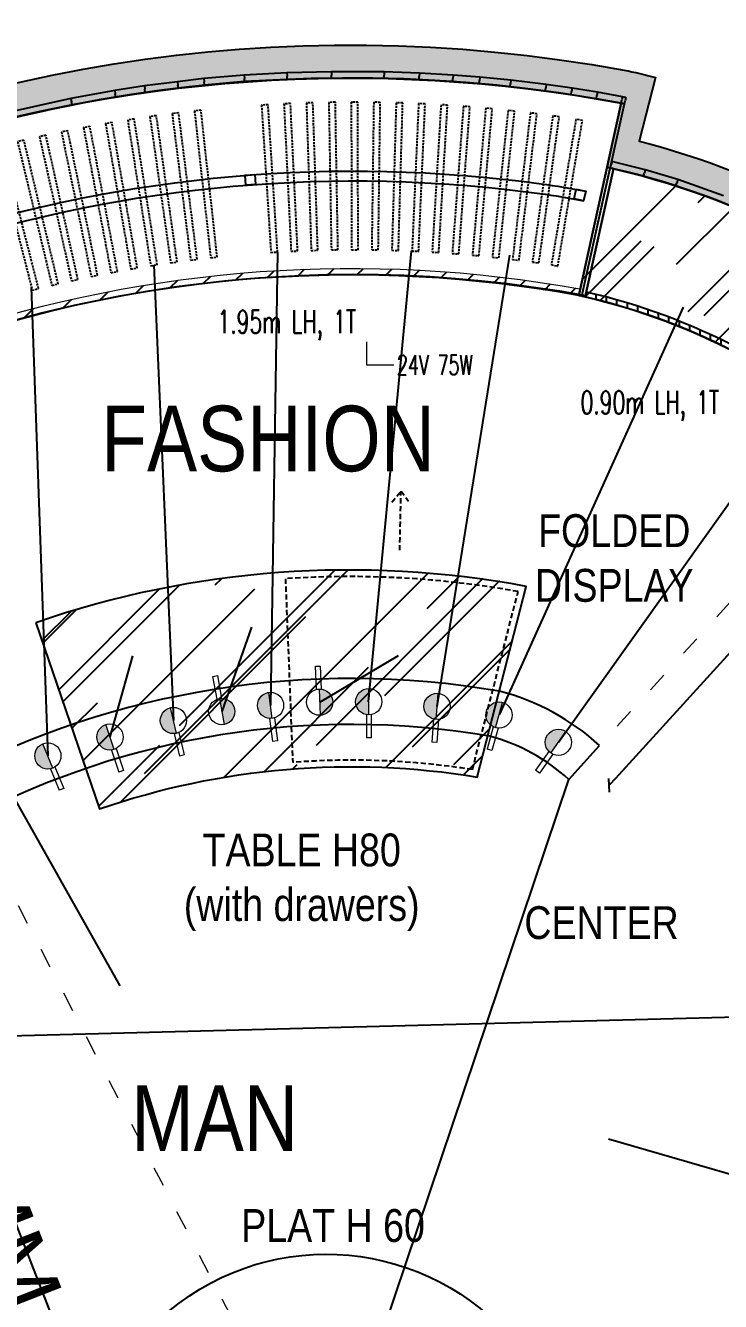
# Model space of a CAD drawing. Header units: millimetres. Extents: x 1734 to 22014, y 983 to 3953.
# Drawn here: x 2795.7 to 3007.7, y 2819.7 to 3208.6 of the extents above; entities that cross this region are included whole.
import ezdxf

# ---------------------------------------------------------------- set-up
doc = ezdxf.new("R2010")
doc.units = ezdxf.units.MM
for name, pattern in [('ACAD_ISO03W100', [30, 12, -18]), ('DASH', [0.35, 0.25, -0.1]), ('HIDDEN1', [0.375, 0.25, -0.125]), ('HIDDEN2', [4.7624999999999975, 3.174999999999998, -1.587499999999999])]:
    doc.linetypes.add(name, pattern=pattern)
for name, color, linetype in [('ARCH PLAN_text', 3, 'Continuous'), ('FLOO_areas', 6, 'Continuous'), ('LAY_furn freestanding', 1, 'Continuous'), ('LAY_furn prod', 8, 'Continuous'), ('LAY_furn wall', 1, 'Continuous'), ('LAY_new wall', 6, 'Continuous'), ('LAY_new wall hatch', 8, 'Continuous'), ('LAY_text', 3, 'Continuous'), ('LD_beam', 240, 'Continuous'), ('LD_light integrated', 240, 'Continuous'), ('LD_pointing', 30, 'Continuous'), ('MATERIALE_xorel scuro', 177, 'Continuous'), ('MATERIALS_blackglass', 10, 'Continuous'), ('MATERIALS_transparent glass', 133, 'Continuous'), ('Materials_xorel', 52, 'Continuous'), ('SURVEY_proiections', 8, 'Continuous'), ('SURVEY_window', 2, 'Continuous')]:
    doc.layers.add(name, color=color, linetype=linetype)
doc.layers.add('LD_light', color=240, linetype='Continuous', lineweight=5)
doc.layers.add('LD_text', color=7, linetype='Continuous', lineweight=9)
doc.styles.add('Detail 1-50', font='Arial Narrow.ttf', dxfattribs={"height": 0.125})
doc.styles.add('SIMPLEX', font='SIMPLEX.SHX', dxfattribs={"width": 0.65})
doc.styles.get("Standard").update_dxf_attribs({"font": 'Arial.ttf'})
doc.dimstyles.new('Illuminazione 1_100', dxfattribs={"dimtxt": 9, "dimasz": 3, "dimexe": 0.05, "dimexo": 0.05, "dimgap": 1.5, "dimtad": 0, "dimdec": 0, "dimlfac": -1, "dimzin": 0, "dimdsep": 46, "dimtxsty": 'SIMPLEX', "dimblk": 'LINEET2S', "dimcen": 0, "dimdle": 0.1000000014901161, "dimse1": 1, "dimse2": 1, "dimclrd": 7, "dimclrt": 256, "dimadec": 0, "dimazin": 0, "dimtfac": 1, "dimtdec": 0, "dimtix": 1, "dimtmove": 2, "dimatfit": 3, "dimldrblk": 'OBLIQUE', "dimfxl": 1, "dimtolj": 1, "dimarcsym": 0})

# ---------------------------------------------------------------- blocks, each defined once
blk = doc.blocks.new('purefasciostrettoplan')
at = {"layer": 'LD_light'}
blk.add_hatch(color=256, dxfattribs=at).paths.add_polyline_path([(-4.300000000000005, -3.20375193e-08, 1), (4.300000000000005, 0)])
for p, q in [((4.300000000000181, 0), (-4.300000001001535, -3.20375193e-08)), ((4.22373778999281, 0.8062499999999772), (11.80825933678989, 0.8062499999999772)), ((11.80825933678989, 0.8062499999999772), (11.80825933779124, -0.806250000000091)), ((4.223737790994163, -0.806250000000091), (11.80825933779124, -0.806250000000091))]:
    blk.add_line(p, q, dxfattribs=at)
blk.add_circle((0, 0), 4.300000000000005, dxfattribs=at)
blk = doc.blocks.new('LINEET2S')
blk.add_line((-1, 0), (0, 0))
at = {"color": 5}
blk.add_line((0.5, 0.5), (-0.5, -0.5), dxfattribs=at)
blk = doc.blocks.new('*D372')
at = {"layer": 'DEFPOINTS', "color": 0, "transparency": 16777216}
for p in [(3053.679612821601, 3080.058833684498), (3061.321507958283, 3073.092364494133), (2966.099444808351, 2983.987431985634)]:
    blk.add_point(p, dxfattribs=at)
at = {"layer": 'LD_beam', "color": 7, "lineweight": -2, "transparency": 16777216}
for p, q in [((3059.300427161183, 3070.875332150752), (3023.23375905776, 3031.311862042094)), ((2975.762420742133, 2979.23799513865), (3011.829088845554, 3018.801465247306))]:
    blk.add_line(p, q, dxfattribs=at)
at = {"layer": 'LD_beam', "color": 7, "lineweight": -2, "transparency": 16777216, "xscale": 3, "yscale": 3, "zscale": 3}
for p, rotation in [((3061.321507958283, 3073.092364494133), 47.64721734335128), ((2973.741339945033, 2977.020962795269), 227.6472173433513)]:
    blk.add_blockref('LINEET2S', p, dxfattribs=dict(at, rotation=rotation))
at = {"layer": 'LD_beam', "transparency": 16777216, "insert": (3017.531423951657, 3025.056663644701), "char_height": 9, "attachment_point": 5, "rotation": 47.64721734335128, "style": 'SIMPLEX'}
blk.add_mtext('\\A1;130', dxfattribs=at)
blk = doc.blocks.new('_Oblique')
at = {"color": 0, "linetype": 'ByBlock', "lineweight": -2}
blk.add_line((-0.5, -0.5), (0.5, 0.5), dxfattribs=at)
blk = doc.blocks.new('24v75w')
at = {"layer": 'LD_light', "color": 7}
for p, q in [((0, -7.154871090875531), (0, 0)), ((8.246694318742811, -7.154871090875531), (0, -7.154871090875531))]:
    blk.add_line(p, q, dxfattribs=at)
at = {"layer": 'LD_light', "color": 7, "linetype": 'Continuous', "lineweight": 0, "insert": (9.169808406062657, -10.074464767893), "char_height": 6, "width": 128.0659965766446, "attachment_point": 7, "style": 'SIMPLEX'}
blk.add_mtext('24V 75W', dxfattribs=at)

msp = doc.modelspace()

# ---------------------------------------------------------------- hatches: boundary and pattern name
at = {"layer": 'LAY_new wall hatch'}
h = msp.add_hatch(color=144, dxfattribs=at)
h.dxf.hatch_style = 1
edge = h.paths.add_edge_path()
edge.add_arc((2922.306560404957, 2935.953452144224), 234.9999999999911, 47.79281720747274, 77.52364626885107)
edge.add_line((2973.075178567455, 3165.403985832569), (2977.39538834614, 3184.929324028554))
edge.add_arc((2895.04689961778, 2744.43839975637), 448.1222243562664, 79.41095226338047, 155.5696067469456)
edge.add_line((2487.047569129689, 2929.776130084754), (2505.519450426535, 2922.108692354006))
edge.add_arc((2722.56405566459, 2832.016299017725), 235.0000000000053, 157.4572978832392, 187.1881269446178)
edge.add_arc((2722.564055664589, 2832.016299017719), 235.0000000000034, 187.1881269446165, 216.9024580344633)
edge.add_line((2534.644214341661, 2690.909484025788), (2527.355609503509, 2683.966771671706))
edge.add_arc((2722.564055664556, 2832.016299017712), 244.9999999999721, 159.3899354067885, 217.1773211881253, ccw=False)
edge.add_line((2493.244615075109, 2918.257786526507), (2474.524660741266, 2925.297907955795))
edge.add_arc((2895.049984100541, 2745.103435781594), 457.5058419174133, 79.51951029877353, 156.8049394720535, ccw=False)
edge.add_arc((2958.163168239254, 3088.221887844779), 108.6319095378818, 74.16525823081429, 79.33320832930082, ccw=False)
edge.add_line((2987.804867123661, 3192.731511598253), (2982.861598692067, 3173.352035413044))
edge.add_arc((2922.306560404922, 2935.953452144166), 245.0000000000568, 47.79281720747588, 75.69027865380872, ccw=False)
edge.add_line((3086.900856588843, 3117.429945563417), (3080.182722050726, 3110.022741750388))
at = {"layer": 'LD_light integrated'}
h = msp.add_hatch(dxfattribs=at)
h.set_pattern_fill('ANSI31', color=256, scale=50)
h.set_pattern_definition([(44.99999999999996, (-6922.044439602756, 5555.571140703936), (-4.41941738241592, 4.419417382415922), [])])
h.paths.add_polyline_path([(2964.789457535291, 3128.317026135467, 0.1261735357479743), (2771.415666468227, 3114.446946669906), (2772.049780467441, 3112.550133701794, -0.1261735355236347), (2964.432546329846, 3126.349130205437)])
h = msp.add_hatch(dxfattribs=at)
h.set_pattern_fill('ANSI31', color=256, angle=45)
h.set_pattern_definition([(90, (5522.444175044493, 16571.44990728408), (-3.175, 9.992007221626409e-16), [])])
edge = h.paths.add_edge_path()
edge.add_line((3053.327691420964, 3080.428583316635), (3054.334136318383, 3081.540823244194))
edge.add_arc((2922.294594257964, 2935.795154518269), 196.6627585993152, 47.82472512751058, 76.94360596782391)
edge.add_line((2966.722674160486, 3127.373823310145), (2966.381944956291, 3125.902496536579))
edge.add_arc((2922.379891169545, 2935.908833908769), 195.0224924878707, 47.82061241588917, 76.96033553871018, ccw=False)
at = {"layer": 'MATERIALS_transparent glass'}
h = msp.add_hatch(dxfattribs=at)
h.set_pattern_fill('AR-RROOF', color=144, angle=-60.02541393546893, style=0)
h.set_pattern_definition([(45.0000000000083, (-6330.907757084529, -6099.52005487027), (21.55261469055766, 57.47363917484571), [381, -50.8, 127, -25.4]), (45.0000000000083, (-6316.000531923553, -6066.652317467156), (-41.84799352418311, 5.926969039899583), [76.2, -8.382, 152.4, -19.05]), (45.0000000000083, (-6337.193936369276, -6075.273363343388), (81.36112045687129, 105.4282068613636), [203.2, -35.56, 101.6, -25.4])])
edge = h.paths.add_edge_path()
edge.add_arc((2922.306560404982, 2935.953452144272), 234.9999999999386, 47.792817207469284, 77.52364626885361, ccw=False)
edge.add_line((3080.182722050726, 3110.022741750388), (3053.310183407404, 3080.393927267613))
edge.add_arc((2922.306636479717, 2935.953560280328), 194.9998690334328, 47.79281267765649, 77.52366122949746)
edge.add_line((2964.433709712837, 3126.348567105264), (2973.075178567458, 3165.403985832568))
h = msp.add_hatch(dxfattribs=at)
h.set_pattern_fill('AR-RROOF', color=144, angle=-60.02541393546893, style=0)
h.set_pattern_definition([(45, (2030.919326100524, 1353.377865495483), (21.55261469056598, 57.47363917484257), [380.9999999999999, -50.79999999999998, 127, -25.39999999999999]), (45, (2045.826551261496, 1386.245602898596), (-41.84799352418225, 5.926969039905645), [76.19999999999997, -8.381999999999996, 152.3999999999999, -19.04999999999999]), (45, (2024.633146815777, 1377.624557022371), (81.36112045688657, 105.4282068613519), [203.1999999999999, -35.55999999999999, 101.6, -25.39999999999999])])
edge = h.paths.add_edge_path()
edge.add_arc((2922.306560404955, 2935.953452144221), 104.9999999999933, 75.60773886580697, 82.22608239328953)
edge.add_arc((2895.929973827733, 2742.745595987867), 299.9999999999937, 82.2260823932898, 108.8880274667017)
edge.add_line((2798.814058724103, 3026.591503186792), (2818.237241744835, 2969.822321747009))
edge.add_arc((2895.929973827737, 2742.745595987865), 239.999999999995, 82.22608239329003, 108.8880274667001, ccw=False)
edge.add_arc((2922.306560404955, 2935.953452144221), 44.99999999999373, 75.6077388658037, 82.22608239328838, ccw=False)
edge.add_line((2933.491718088724, 2979.541205557178), (2948.405261667082, 3037.658210107795))

# ---------------------------------------------------------------- linework, layer by layer
at = {"color": 3}
for p, q in [((2770.342774325432, 2900.087779617275), (3359.699951774374, 2915.504084705053)), ((2769.83416423056, 2901.886502959727), (2988.533556586754, 2342.243027479124))]:
    msp.add_line(p, q, dxfattribs=at)
at = {"color": 144, "linetype": 'HIDDEN2', "ltscale": 0.2}
for points in [[(2888.20096537712, 3185.178090757815), (2888.986966236509, 3140.184955696455), (2890.986661128129, 3140.219889067983), (2890.200660268743, 3185.213024129343)], [(2895.048787190382, 3185.244718597277), (2895.138399390788, 3140.244807823432), (2897.13839542518, 3140.248790587894), (2897.048783224771, 3185.248701361739)], [(2901.896820054615, 3185.205364493539), (2901.290022133238, 3140.209455831939), (2903.289840295969, 3140.182487035433), (2903.896638217349, 3185.178395697033)], [(2840.409785689375, 3181.748738014287), (2846.055906517002, 3137.104350689563), (2848.040101509217, 3137.355289393012), (2842.393980681591, 3181.999676717739)], [(2847.210259482516, 3182.555372407295), (2852.164806704066, 3137.828954466331), (2854.15264750144, 3138.049156565065), (2849.198100279886, 3182.775574506032)], [(2867.675164693595, 3184.342602047442), (2870.548535114009, 3139.434431939685), (2872.544453785475, 3139.562137291701), (2869.671083365054, 3184.470307399461)], [(2874.512514884136, 3184.726978460462), (2876.690561556374, 3139.779719225954), (2878.688217522344, 3139.876521300275), (2876.510170850121, 3184.823780534784)], [(2881.354994720834, 3185.005496933026), (2882.83719598594, 3140.029913786055), (2884.836110792476, 3140.095789397837), (2883.353909527366, 3185.071372544807)], [(2908.743423813277, 3185.060037872209), (2907.44036110289, 3140.07890818905), (2909.439522422137, 3140.02099429081), (2910.742585132528, 3185.002123973969)], [(2915.586958652137, 3184.808773540126), (2913.587943246257, 3139.853196161924), (2915.585968907515, 3139.764351032773), (2917.584984313387, 3184.719928410975)], [(2922.425785491923, 3184.45163167704), (2919.731296170146, 3139.532373810335), (2921.727707630886, 3139.412618729369), (2924.422196952666, 3184.33187659607)], [(2929.258266381043, 3183.988697821165), (2925.868948494266, 3139.116517973704), (2927.863267598597, 3138.96588162318), (2931.252585485377, 3183.838061470642)], [(2936.082764887768, 3183.420082848718), (2931.999430203694, 3138.605728252696), (2933.991179296852, 3138.424246711182), (2938.074513980926, 3183.238601307204)], [(2942.897646492202, 3182.745922947372), (2938.121273000903, 3138.000126985382), (2940.109975043655, 3137.787843719103), (2944.886348534958, 3182.533639681091)], [(2949.701278977809, 3181.966379583594), (2944.233010657455, 3137.299859217924), (2946.218189340376, 3137.056825070352), (2951.686457660726, 3181.723345436025)], [(2813.357103187333, 3177.473063528384), (2821.754344269411, 3133.263490558155), (2823.719214179193, 3133.636701272918), (2815.321973097118, 3177.846274243143)], [(2820.094648131908, 3178.698865704469), (2827.806715151826, 3134.364634885826), (2829.77712541043, 3134.707393420044), (2822.065058390519, 3179.041624238687)], [(2826.85035622025, 3179.820253719467), (2833.87540207864, 3135.371983441667), (2835.850880757651, 3135.684207702041), (2828.825834899268, 3180.132477979837)], [(2833.622609408318, 3180.836958992315), (2839.958951552664, 3136.285294957958), (2841.939025509746, 3136.566910164376), (2835.602683365403, 3181.11857419873)], [(2956.52313933388, 3181.076840923003), (2950.301943164985, 3136.508952054129), (2952.282738225822, 3136.232454446621), (2958.503934394717, 3180.800343315497)], [(2963.589219704387, 3179.986220520029), (2956.083281649942, 3135.616626269877), (2958.055263616614, 3135.283029023013), (2965.561201671058, 3179.652623273165)], [(2793.269560085653, 3173.17223253618), (2803.709602161118, 3129.400032209231), (2805.655033286759, 3129.864034079251), (2795.214991211291, 3173.636234406203)], [(2799.942952768099, 3174.70941598682), (2809.704344740272, 3130.780891919125), (2811.656723587719, 3131.214731562332), (2801.89533161556, 3175.143255630028)], [(2806.639335080352, 3176.143140780258), (2815.719739020766, 3132.068814191194), (2817.678597980281, 3132.472387699659), (2808.598194039867, 3176.546714288719)], [(2786.620755361877, 3171.531958595599), (2797.736947070265, 3127.92656578803), (2799.674964528382, 3128.420618752845), (2788.558772819986, 3172.02601156042)]]:
    msp.add_lwpolyline(points, close=True, dxfattribs=at)
at = {"layer": 'FLOO_areas', "color": 144}
msp.add_lwpolyline([(2975.026110423471, 3164.963602674368), (2966.386482145688, 3125.916502496995)], dxfattribs=at)
for points in [[(3080.161818891058, 3110.041698066461, 0.1282640321131884), (2975.026110423471, 3164.963602674368, 0.1282640321131884)], [(2541.705942255856, 2904.922696639834, -0.02308649611450453), (2549.198137501426, 2921.287002047569, -0.3306023073745579), (2966.474089102299, 3126.312445181225)]]:
    msp.add_lwpolyline(points, format="xyb", dxfattribs=at)
at = {"layer": 'LAY_furn freestanding', "color": 144, "linetype": 'HIDDEN2', "ltscale": 0.5}
for points in [[(2907.471191213375, 3063.365403868661), (2910.224099717496, 3066.67290798983), (2912.528082278721, 3063.606015680019)], [(2909.839241922535, 3048.656665364561), (2910.224099717492, 3066.672907989834)]]:
    msp.add_lwpolyline(points, dxfattribs=at)
at = {"layer": 'LAY_furn freestanding', "color": 144}
msp.add_lwpolyline([(2798.814058724103, 3026.591503186787), (2818.237241744831, 2969.822321747, -0.1243658223543223), (2933.491718088724, 2979.541205557173), (2948.405261667082, 3037.658210107788, 0.1299240866501806), (2798.814058724103, 3026.591503186787, 5.964162403720008)], format="xyb", dxfattribs=at)
at = {"layer": 'LAY_furn freestanding', "color": 144, "linetype": 'HIDDEN2', "ltscale": 0.5}
msp.add_lwpolyline([(2945.934674831467, 3036.076888656959, 0.0611852446944985), (2874.965697929358, 3039.984224474363), (2877.176404823378, 2984.008097456206, -0.05781031420453467), (2932.007980161765, 2981.805563184153)], format="xyb", close=True, dxfattribs=at)
at = {"layer": 'LAY_furn freestanding', "color": 144}
msp.add_lwpolyline([(2945.12197160253, 2807.010216168862), (2922.041570541696, 2787.845271951067, 0.414213562373095), (2858.673552623753, 2793.718457215617), (2839.508608405962, 2816.798858276444, -0.414213562373095)], format="xyb", close=True, dxfattribs=at)
at = {"layer": 'LAY_furn prod', "color": 144}
for points in [[(2766.511539305087, 3143.88537063718, -0.1124110181377032), (2952.943980198488, 3160.371808141214, -0.01523765278084576), (2966.556009765827, 3158.089077903029)], [(2767.448931758743, 3141.035530368414, -0.1124006799268213), (2952.538186558835, 3157.399379584962, -0.01520146316556896), (2965.93820113087, 3155.153201066437)]]:
    msp.add_lwpolyline(points, format="xyb", dxfattribs=at)
for points in [[(2865.651946968097, 3163.149003211639), (2865.857624983379, 3160.156062090595), (2862.864683862335, 3159.950384075321), (2862.659005847054, 3162.943325196365)], [(2963.620269465435, 3158.706677222871), (2966.555973376373, 3158.088904977372), (2965.93820113087, 3155.153201066435), (2963.002497219935, 3155.770973311935)]]:
    msp.add_lwpolyline(points, close=True, dxfattribs=at)
at = {"layer": 'LAY_furn wall', "color": 144}
for points in [[(2964.433711646183, 3126.348575843062, 0.1268374959640357), (2771.103550717955, 3112.229511867317), (2751.8994986906, 3169.073195647758, -0.1283480254171449), (2977.39538834614, 3184.929324028554)], [(2973.075178567458, 3165.403985832568, -0.1304578454466115), (3080.182722050726, 3110.022741750388), (3053.310183407404, 3080.393927267613, 0.1304579319371441), (2964.433709712837, 3126.348567105264)]]:
    msp.add_lwpolyline(points, format="xyb", close=True, dxfattribs=at)
at = {"layer": 'LAY_new wall', "color": 144}
msp.add_lwpolyline([(3080.182722050726, 3110.022741750388, 0.1304578454465856), (2973.075178567455, 3165.403985832569), (2977.39538834614, 3184.929324028554, 0.3451021342893759), (2487.047569129689, 2929.776130084754), (2505.519450426535, 2922.108692354006, 0.1304578454465867), (2489.411002431596, 2802.61130338543, 0.1303846350058437), (2534.644214341661, 2690.909484025788), (2527.355609503509, 2683.966771671706, -0.2576280692255468), (2493.244615075109, 2918.257786526507), (2474.524660741266, 2925.297907955795, -0.350613542712028), (2978.270616085723, 3194.976664369991, -0.02255325893395466), (2987.804867123661, 3192.731511598253), (2982.861598692067, 3173.352035413044, -0.1223304318198377), (3086.900856588843, 3117.429945563417)], format="xyb", close=True, dxfattribs=at)
at = {"layer": 'LD_beam'}
msp.add_line((2961.403077121857, 2978.795766258033), (2970.794924865921, 2989.178116471367), dxfattribs=at)
for points in [[(2970.818256911694, 2989.157812255849, 0.122248476795445), (2940.284413932521, 3005.675280162336, 0.3374528770561499), (2655.145239577942, 2857.299251753409, 0.12719952107381), (2651.3432940069, 2821.445137995714, 0.12719952107381)], [(2961.386883068295, 2978.811354532264, 0.1198554087841592), (2937.315378198247, 2991.980130780214, 0.3361377095607887), (2668.064631509042, 2851.871464644399, 0.1248042724350625), (2665.191490796609, 2823.501213304019, 0.1248042724350625)]]:
    msp.add_lwpolyline(points, format="xyb", dxfattribs=at)
at = {"layer": 'LD_light'}
msp.add_lwpolyline([(2964.432546667282, 3126.349130144237, 0.1261735357479742), (2772.049780467441, 3112.550133701794), (2771.415666468227, 3114.446946669906, -0.1261735357479742), (2964.789457535291, 3128.317026135467), (2964.432544733998, 3126.34912140643)], format="xyb", dxfattribs=at)
at = {"layer": 'LD_light integrated'}
msp.add_lwpolyline([(3053.327691420964, 3080.428583316635), (3054.334136318383, 3081.540823244194, 0.1277432132089456), (2966.722674160486, 3127.373823310145), (2966.381944956287, 3125.90249653658, -0.1278356399114079), (3053.328531262199, 3080.429511439931)], format="xyb", dxfattribs=at)
at = {"layer": 'LD_pointing'}
for p, q in [((2872.543288469191, 3139.56269165408), (2870.428828024949, 3001.365363501707)), ((2900.327760259606, 3002.494583889103), (2913.420332129717, 3139.975482057987)), ((2921.21564152063, 3001.060514578317), (2943.394377712073, 3138.638872270109)), ((2834.861976101864, 3135.528649934232), (2840.799808099244, 2996.770852561106)), ((2797.377137068121, 3128.958228255438), (2802.476981577947, 2986.046120628353)), ((2996.277107216138, 3122.71959119901), (2940.131111150582, 2998.463745783743)), ((2958.224555021141, 2990.127882494259), (3038.878345205605, 3103.1108025944)), ((2864.663393018411, 3025.178062597668), (2855.547583176136, 2999.498467011475)), ((2828.302543061927, 3016.508342329357), (2821.429612467877, 2991.811453420221)), ((2909.363988614848, 3016.47972872055), (2885.397476118287, 3002.273648666285)), ((2824.507418794608, 2915.869113701084), (2788.663115330062, 2979.585138785011)), ((2887.420968950446, 2759.097855624366), (2961.403077121857, 2978.795766258033)), ((3114.197009283791, 2828.536293869725), (2973.470608412201, 2869.131694994933))]:
    msp.add_line(p, q, dxfattribs=at)
at = {"layer": 'LD_text', "color": 9, "linetype": 'ACAD_ISO03W100', "ltscale": 0.5}
for p, q in [((2879.155085646684, 2775.124809814257), (2716.462847643395, 3089.000379498738)), ((2966.099000993891, 2983.986941364699), (3053.670247960699, 3080.067369721107))]:
    msp.add_line(p, q, dxfattribs=at)
at = {"layer": 'MATERIALE_xorel scuro', "color": 1}
for p, q in [((2974.046299873447, 3165.164158583738), (2974.286055961215, 3166.1349917405564)), ((2974.525812048983, 3167.105824897375), (2974.286055961215, 3166.1349917405564)), ((2984.7142122115542, 3164.589706709161), (2974.525812048983, 3167.105824897375)), ((2984.189867697391, 3162.659112149758), (2974.046299873447, 3165.164158583738)), ((2984.189867697391, 3162.659112149758), (2984.4520399544726, 3163.62440942946)), ((2994.016718227234, 3159.744991897403), (2984.189867697391, 3162.659112149758)), ((2984.7142122115542, 3164.589706709161), (2984.4520399544726, 3163.62440942946)), ((2994.636157496937, 3161.6473864193504), (2984.7142122115542, 3164.589706709161)), ((2994.016718227234, 3159.744991897403), (2994.326437862085, 3160.696189158377)), ((3007.826748592783, 3154.839946502177), (2994.016718227234, 3159.744991897403)), ((2994.636157496937, 3161.6473864193504), (2994.326437862085, 3160.696189158377)), ((3008.547852730058, 3156.7062317052205), (2994.636157496937, 3161.6473864193504))]:
    msp.add_line(p, q, dxfattribs=at)
at = {"layer": 'MATERIALS_blackglass', "color": 1}
for p, q in [((2965.41009689595, 3126.132539170025), (2974.051104162434, 3165.185871734748)), ((2966.386482145689, 3125.9165024969984), (2975.027489412173, 3164.9698350617214)), ((2974.051104162434, 3165.185871734748), (2974.5392967873036, 3165.0778533982348)), ((2975.027489412173, 3164.9698350617214), (2974.5392967873036, 3165.0778533982348)), ((2965.41009689595, 3126.132539170025), (2965.8982895208196, 3126.024520833512)), ((2966.386482145689, 3125.9165024969984), (2965.8982895208196, 3126.024520833512))]:
    msp.add_line(p, q, dxfattribs=at)
at = {"layer": 'Materials_xorel', "color": 1}
for p, q in [((2862.375304018462, 3193.498744983792), (2850.1117491473997, 3192.417633330047)), ((2875.443686124208, 3194.1336278280846), (2862.375304018462, 3193.498744983792)), ((2862.375304018462, 3193.498744983792), (2862.443500591461, 3192.5008786918725)), ((2888.9818149670346, 3194.5200299727217), (2875.443686124208, 3194.1336278280846)), ((2875.443686124208, 3194.1336278280846), (2875.4822172388713, 3193.1343203408883)), ((2875.520748353534, 3192.135012853692), (2875.4822172388713, 3193.1343203408883)), ((2905.0628535732994, 3194.4493885271736), (2888.9818149670346, 3194.5200299727217)), ((2888.9818149670346, 3194.5200299727217), (2888.9938869146968, 3193.5199672940957)), ((2889.005958862359, 3192.51990461547), (2888.9938869146968, 3193.5199672940957)), ((2905.024232870361, 3192.449538884822), (2905.04354322183, 3193.449463705998)), ((2905.0628535732994, 3194.4493885271736), (2905.04354322183, 3193.449463705998)), ((2915.82811649206, 3194.0807927711126), (2905.0628535732994, 3194.4493885271736)), ((2915.736241286111, 3192.082766529076), (2915.7821788890856, 3193.081779650094)), ((2915.82811649206, 3194.0807927711126), (2915.7821788890856, 3193.081779650094)), ((2926.152378026539, 3193.484677432946), (2915.82811649206, 3194.0807927711126)), ((2926.152378026539, 3193.484677432946), (2926.0844910893525, 3192.4869316504914)), ((2934.26144800147, 3192.849285160009), (2926.152378026539, 3193.484677432946)), ((2831.947000650139, 3190.1944488337695), (2822.9100837550377, 3188.7532056428313)), ((2842.064907135022, 3191.431590031261), (2831.947000650139, 3190.1944488337695)), ((2831.947000650139, 3190.1944488337695), (2832.086478128511, 3189.2040555436733)), ((2832.225955606882, 3188.213662253577), (2832.086478128511, 3189.2040555436733)), ((2842.307903857913, 3189.446406749779), (2832.225955606882, 3188.213662253577)), ((2850.1117491473997, 3192.417633330047), (2842.064907135022, 3191.431590031261)), ((2842.064907135022, 3191.431590031261), (2842.1864054964676, 3190.43899839052)), ((2842.307903857913, 3189.446406749779), (2842.1864054964676, 3190.43899839052)), ((2850.321253752289, 3190.428345994022), (2842.307903857913, 3189.446406749779)), ((2850.1117491473997, 3192.417633330047), (2850.216501449844, 3191.4229896620345)), ((2850.321253752289, 3190.428345994022), (2850.216501449844, 3191.4229896620345)), ((2862.51169716446, 3191.503012399953), (2850.321253752289, 3190.428345994022)), ((2862.51169716446, 3191.503012399953), (2862.443500591461, 3192.5008786918725)), ((2875.520748353534, 3192.135012853692), (2862.51169716446, 3191.503012399953)), ((2889.005958862359, 3192.51990461547), (2875.520748353534, 3192.135012853692)), ((2905.024232870361, 3192.449538884822), (2889.005958862359, 3192.51990461547)), ((2915.736241286111, 3192.082766529076), (2905.024232870361, 3192.449538884822)), ((2926.016604152166, 3191.489185868037), (2915.736241286111, 3192.082766529076)), ((2926.016604152166, 3191.489185868037), (2926.0844910893525, 3192.4869316504914)), ((2934.085654876009, 3190.856929333599), (2926.016604152166, 3191.489185868037)), ((2934.085654876009, 3190.856929333599), (2934.173551438739, 3191.853107246804)), ((2943.530373908605, 3189.93012884087), (2934.085654876009, 3190.856929333599)), ((2934.26144800147, 3192.849285160009), (2934.173551438739, 3191.853107246804)), ((2943.7476744526953, 3191.9184115872968), (2934.26144800147, 3192.849285160009)), ((2943.530373908605, 3189.93012884087), (2943.6390241806503, 3190.9242702140837)), ((2954.248212810584, 3188.638852824949), (2943.530373908605, 3189.93012884087)), ((2943.7476744526953, 3191.9184115872968), (2943.6390241806503, 3190.9242702140837)), ((2954.509468125314, 3190.6218399384006), (2943.7476744526953, 3191.9184115872968)), ((2954.248212810584, 3188.638852824949), (2954.378840467949, 3189.630346381675)), ((2954.509468125314, 3190.6218399384006), (2954.378840467949, 3189.630346381675)), ((2962.3944133606924, 3189.4938939272147), (2954.509468125314, 3190.6218399384006)), ((2962.3944133606924, 3189.4938939272147), (2962.2444752838583, 3188.5051627372477)), ((2970.154465657504, 3188.250226839194), (2962.3944133606924, 3189.4938939272147)), ((2809.5027978677094, 3186.3575944119575), (2785.6859827686853, 3181.073973530799)), ((2822.9100837550377, 3188.7532056428313), (2809.5027978677094, 3186.3575944119575)), ((2809.5027978677094, 3186.3575944119575), (2809.699118729257, 3185.3768351671047)), ((2809.895439590804, 3184.396075922252), (2809.699118729257, 3185.3768351671047)), ((2823.243500401601, 3186.781104827987), (2809.895439590804, 3184.396075922252)), ((2822.9100837550377, 3188.7532056428313), (2823.076792078319, 3187.767155235409)), ((2823.243500401601, 3186.781104827987), (2823.076792078319, 3187.767155235409)), ((2832.225955606882, 3188.213662253577), (2823.243500401601, 3186.781104827987)), ((2962.094537207024, 3187.516431547281), (2954.248212810584, 3188.638852824949)), ((2962.094537207024, 3187.516431547281), (2962.2444752838583, 3188.5051627372477)), ((2969.820876217025, 3186.278167529192), (2962.094537207024, 3187.516431547281)), ((2969.820876217025, 3186.278167529192), (2969.9876709372647, 3187.264197184193)), ((2977.395388346136, 3184.929324028547), (2969.820876217025, 3186.278167529192)), ((2970.154465657504, 3188.250226839194), (2969.9876709372647, 3187.264197184193)), ((2977.7869122918846, 3186.8910665578023), (2970.154465657504, 3188.250226839194)), ((2977.395388346136, 3184.929324028547), (2977.59115031901, 3185.9101952931746)), ((2977.7869122918846, 3186.8910665578023), (2977.59115031901, 3185.9101952931746)), ((2978.8038469416583, 3186.6660578550523), (2977.7869122918846, 3186.8910665578023)), ((2978.371773595594, 3184.713287355577), (2978.587810268626, 3185.6896726053146)), ((2978.8038469416583, 3186.6660578550523), (2978.587810268626, 3185.6896726053146)), ((2809.895439590804, 3184.396075922252), (2786.162315848986, 3179.131021478321)), ((2964.433711646208, 3126.348575843054), (2977.395388345856, 3184.929324028605)), ((2965.410096895947, 3126.132539170027), (2978.371773595595, 3184.7132873555784)), ((2977.395388345856, 3184.929324028605), (2977.8835809707257, 3184.8213056920918)), ((2978.371773595594, 3184.713287355577), (2977.395388346136, 3184.929324028547)), ((2978.371773595595, 3184.7132873555784), (2977.8835809707257, 3184.8213056920918)), ((2964.433711646208, 3126.348575843054), (2964.9219042710774, 3126.2405575065404)), ((2965.410096895947, 3126.132539170027), (2964.9219042710774, 3126.2405575065404))]:
    msp.add_line(p, q, dxfattribs=at)
at = {"layer": 'SURVEY_proiections', "color": 144, "linetype": 'DASH'}
msp.add_lwpolyline([(4512.56136997525, 1032.667156971493, 0.01641728512103077), (4609.502662207586, 2943.229507537124, 0.0646110650992368), (2608.916155865241, 3746.913604447674, 0.0071075090955457), (2376.457822321296, 3803.348738563946)], format="xyb", dxfattribs=at)
at = {"layer": 'SURVEY_window', "color": 144}
msp.add_lwpolyline([(2330.052457056172, 3616.56283426337, -0.06793179091565742), (4407.604071670692, 2833.942840076243, -0.01470641588341894), (4320.09843912322, 1134.203648562926), (4317.592297058498, 1134.300558881415, 0.01469753776655548), (4405.071013918325, 2832.471571886984, 0.06814370098383657), (2329.518819259338, 3614.120348648604, 1.157019953537566)], format="xyb", dxfattribs=at)
at = {"layer": 'SURVEY_window', "color": 144, "linetype": 'HIDDEN1', "ltscale": 0.3}
for radius, start in [(8174.476119507714, 61.56708729832259), (8164.476119507715, 61.60994715289323)]:
    msp.add_arc((512.9623462601267, -4355.960103191676), radius, start, 77.16036684802049, dxfattribs=at)

# ---------------------------------------------------------------- block references
at = {"layer": 'LD_light'}
for p, xscale, yscale, zscale, rotation in [((2855.547583176136, 2999.498467011475), 0.9302325581395442, 0.9302325581395442, 0.9302325581395442, 100.2912342462616), ((2885.393352298735, 3002.365245502318), 0.9302325581395423, 0.9302325581395423, 0.9302325581395423, 92.57778705391095), ((2900.39068480155, 3002.494740686048), 0.9302325581395442, 0.9302325581395442, 0.9302325581395442, 270.1427709719076), ((2870.428828039796, 3001.365363503045), 0.930232558139544, 0.930232558139544, 0.930232558139544, 276.9362017986302), ((2921.215641535455, 3001.060514576759), 0.9302325581395441, 0.9302325581395441, 0.9302325581395441, 265.7843562271887), ((2940.124309316852, 2998.438617467277), 0.930232558139544, 0.930232558139544, 0.930232558139544, 254.8539008286413), ((2840.799808113847, 2996.770852564126), 0.9302325581395438, 0.9302325581395438, 0.9302325581395438, 283.4739897445676), ((2821.446116278719, 2991.742572426504), 0.9302325581395441, 0.9302325581395441, 0.9302325581395441, 288.0228671197618), ((2958.224555033026, 2990.127882485257), 0.9302325581395443, 0.9302325581395443, 0.9302325581395443, 234.6480652271129), ((2802.49844022268, 2985.978618823683), 0.9302325581395444, 0.9302325581395444, 0.9302325581395444, 292.1841876162479)]:
    msp.add_blockref('purefasciostrettoplan', p, dxfattribs=dict(at, xscale=xscale, yscale=yscale, zscale=zscale, rotation=rotation))
at = {"layer": 'LD_light integrated', "extrusion": (7.092428565952919e-09, 7.292485412528892e-09, 1), "rotation": 0.02541393537362336}
msp.add_blockref('24v75w', (2899.822969737539, 3112.210445444303, 2.58219657603656e-05), dxfattribs=at)

# ---------------------------------------------------------------- texts
at = {"insert": (2784.843118727353, 2879.633245820638), "char_height": 20, "attachment_point": 1, "rotation": 291.3447341057348}
msp.add_mtext_dynamic_manual_height_columns('4MM CCTV', width=123.5661436287628, gutter_width=12.5, heights=[0], dxfattribs=at)
at = {"layer": 'ARCH PLAN_text', "color": 144, "insert": (2971.392515317613, 2940.157764271074), "char_height": 10, "width": 131.2020389772588, "attachment_point": 2, "style": 'Detail 1-50'}
msp.add_mtext('CENTER', dxfattribs=at)
at = {"layer": 'LAY_text', "color": 144, "attachment_point": 2, "style": 'Detail 1-50'}
for s, insert, char_height, width in [('{\\C4;FASHION}', (2869.663532803352, 3092.721464109287), 20, 191.4278836491846), ('FOLDED\\PDISPLAY', (2975.265273310499, 3059.633667380755), 10, 80.26512028149634), ('TABLE H80\\P(with drawers)', (2879.926374389503, 2962.31852089055), 10, 80.26512028149634), ('{\\C4;MAN}', (2853.36524760081, 2885.587192791552), 20, 191.4278836491846), ('PLAT H 60', (2889.497206689732, 2847.845541696942), 10, 80.26512028149634)]:
    msp.add_mtext(s, dxfattribs=dict(at, insert=insert, char_height=char_height, width=width))
at = {"layer": 'LD_light integrated', "linetype": 'Continuous', "lineweight": 0, "extrusion": (8.73611925144372e-09, 5.650252121216105e-09, 1), "char_height": 7, "width": 128.0659965766446, "attachment_point": 7, "text_direction": (0.9999999016286629, 0.0004435568337322615, -8.738624600000668e-09), "style": 'SIMPLEX'}
for s, insert in [('\\pt35;1.95m LH, 1T', (2854.248159514143, 3112.670814903109)), ('\\pt35;0.90m LH, 1T', (2964.983950745627, 3088.091837038862))]:
    msp.add_mtext(s, dxfattribs=dict(at, insert=insert))

# ---------------------------------------------------------------- dimensions: what is measured, and where the dimension line sits
at = {"layer": 'LD_beam'}
dim = msp.add_aligned_dim(p1=(2966.099444808351, 2983.987431985634), p2=(3053.679612821601, 3080.058833684498), distance=-10.340708595659429, dimstyle='Illuminazione 1_100', dxfattribs=at)
dim.commit()
dim.dimension.update_dxf_attribs({"geometry": '*D372', "text_midpoint": (3017.531423951657, 3025.056663644701)})

doc.saveas('drawing.dxf')
